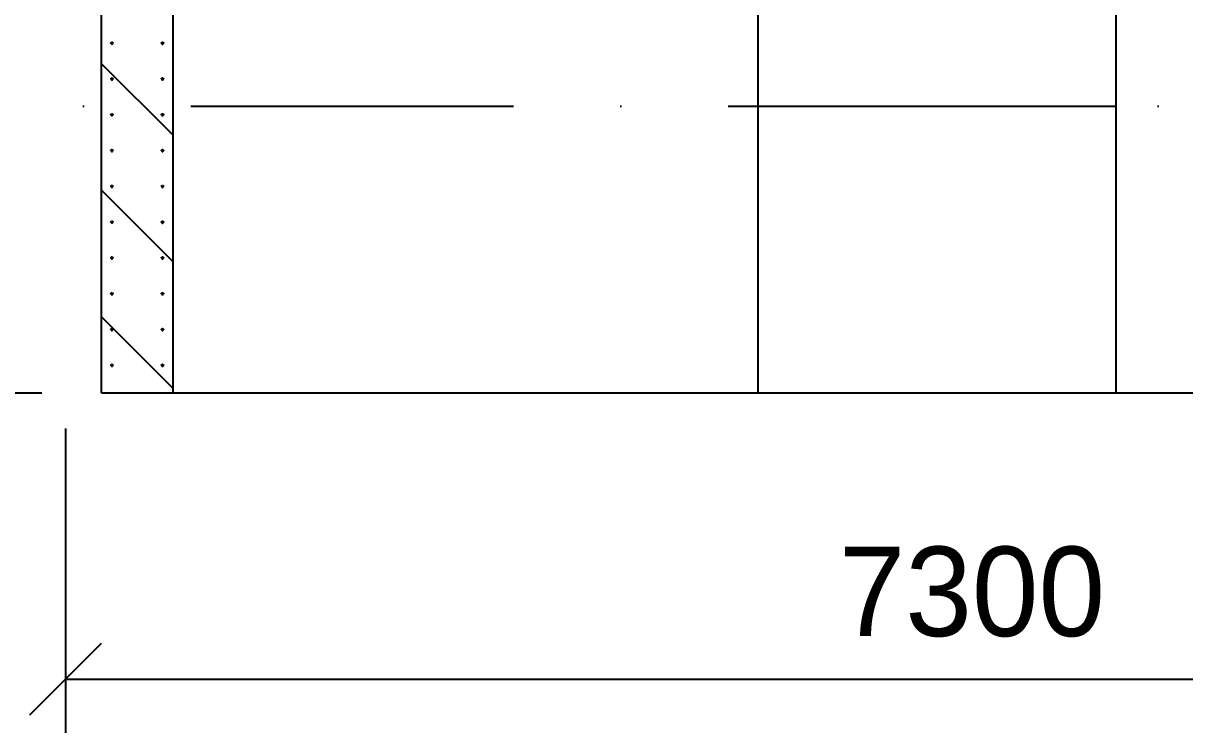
# Model space of a CAD drawing. Extents: x 750 to 62250, y 750 to 43800.
# Drawn here: x 18973 to 23837, y 9938 to 12911 of the extents above; entities that cross this region are included whole.
import ezdxf

# ---------------------------------------------------------------- set-up
doc = ezdxf.new("R2010")
doc.units = 0
doc.linetypes.add('DASHDOT', pattern=[2250, 1350, -450, 0, -450])
doc.linetypes.add('DASHED', pattern=[1350, 900, -450])
for name, color, linetype in [('A-CUT', 1, 'CONTINUOUS'), ('A-DIM', 5, 'CONTINUOUS'), ('A-GROUND', 8, 'DASHED'), ('A-HATCH', 3, 'CONTINUOUS'), ('A-SECT', 1, 'DASHDOT'), ('A-VIS', 7, 'CONTINUOUS')]:
    doc.layers.add(name, color=color, linetype=linetype)

msp = doc.modelspace()

# ---------------------------------------------------------------- linework, layer by layer
at = {"layer": 'A-CUT'}
for p, q in [((19300, 11362.5), (19300, 15862.5)), ((19600, 11362.5), (19600, 15862.5)), ((19340, 12827.5), (19340.077, 12828.28)), ((19340, 12827.5), (19340.077, 12826.72)), ((19340.077, 12828.28), (19340.304, 12829.031)), ((19340.077, 12826.72), (19340.304, 12825.969)), ((19340.304, 12829.031), (19340.674, 12829.722)), ((19340.304, 12825.969), (19340.674, 12825.278)), ((19340.674, 12829.722), (19341.172, 12830.328)), ((19340.674, 12825.278), (19341.172, 12824.672)), ((19341.172, 12830.328), (19341.778, 12830.826)), ((19341.172, 12824.672), (19341.778, 12824.174)), ((19341.778, 12830.826), (19342.469, 12831.196)), ((19341.778, 12824.174), (19342.469, 12823.804)), ((19342.469, 12831.196), (19343.22, 12831.423)), ((19342.469, 12823.804), (19343.22, 12823.577)), ((19343.22, 12831.423), (19344, 12831.5)), ((19343.22, 12823.577), (19344, 12823.5)), ((19344, 12831.5), (19344.78, 12831.423)), ((19344, 12823.5), (19345.531, 12823.804)), ((19344.78, 12831.423), (19345.531, 12831.196)), ((19345.531, 12831.196), (19346.222, 12830.826)), ((19345.531, 12823.804), (19346.222, 12824.174)), ((19346.222, 12830.826), (19346.828, 12830.328)), ((19346.222, 12824.174), (19346.828, 12824.672)), ((19346.828, 12830.328), (19347.326, 12829.722)), ((19346.828, 12824.672), (19347.326, 12825.278)), ((19347.326, 12829.722), (19347.696, 12829.031)), ((19347.326, 12825.278), (19347.696, 12825.969)), ((19347.696, 12829.031), (19347.923, 12828.28)), ((19347.696, 12825.969), (19347.923, 12826.72)), ((19347.923, 12828.28), (19348, 12827.5)), ((19347.923, 12826.72), (19348, 12827.5)), ((19552, 12827.5), (19552.077, 12828.28)), ((19552, 12827.5), (19552.077, 12826.72)), ((19552.077, 12828.28), (19552.304, 12829.031)), ((19552.077, 12826.72), (19552.304, 12825.969)), ((19552.304, 12829.031), (19552.674, 12829.722)), ((19552.304, 12825.969), (19552.674, 12825.278)), ((19552.674, 12829.722), (19553.172, 12830.328)), ((19552.674, 12825.278), (19553.172, 12824.672)), ((19553.172, 12830.328), (19553.778, 12830.826)), ((19553.172, 12824.672), (19553.778, 12824.174)), ((19553.778, 12830.826), (19554.469, 12831.196)), ((19553.778, 12824.174), (19554.469, 12823.804)), ((19554.469, 12831.196), (19555.22, 12831.423)), ((19554.469, 12823.804), (19555.22, 12823.577)), ((19555.22, 12831.423), (19556, 12831.5)), ((19555.22, 12823.577), (19556, 12823.5)), ((19556, 12831.5), (19557.531, 12831.196)), ((19556, 12823.5), (19556.78, 12823.577)), ((19556.78, 12823.577), (19557.531, 12823.804)), ((19557.531, 12831.196), (19558.222, 12830.826)), ((19557.531, 12823.804), (19558.222, 12824.174)), ((19558.222, 12830.826), (19558.828, 12830.328)), ((19558.222, 12824.174), (19558.828, 12824.672)), ((19558.828, 12830.328), (19559.326, 12829.722)), ((19558.828, 12824.672), (19559.326, 12825.278)), ((19559.326, 12829.722), (19559.696, 12829.031)), ((19559.326, 12825.278), (19559.696, 12825.969)), ((19559.696, 12829.031), (19559.923, 12828.28)), ((19559.696, 12825.969), (19559.923, 12826.72)), ((19559.923, 12828.28), (19560, 12827.5)), ((19559.923, 12826.72), (19560, 12827.5)), ((19340, 12677.5), (19340.077, 12678.28)), ((19340, 12677.5), (19340.077, 12676.72)), ((19340.077, 12678.28), (19340.304, 12679.031)), ((19340.077, 12676.72), (19340.304, 12675.969)), ((19340.304, 12679.031), (19340.674, 12679.722)), ((19340.304, 12675.969), (19340.674, 12675.278)), ((19340.674, 12679.722), (19341.172, 12680.328)), ((19340.674, 12675.278), (19341.172, 12674.672)), ((19341.172, 12680.328), (19341.778, 12680.826)), ((19341.172, 12674.672), (19341.778, 12674.174)), ((19341.778, 12680.826), (19342.469, 12681.196)), ((19341.778, 12674.174), (19342.469, 12673.804)), ((19342.469, 12681.196), (19343.22, 12681.423)), ((19342.469, 12673.804), (19343.22, 12673.577)), ((19343.22, 12681.423), (19344, 12681.5)), ((19343.22, 12673.577), (19344, 12673.5)), ((19344, 12681.5), (19344.78, 12681.423)), ((19344, 12673.5), (19345.531, 12673.804)), ((19344.78, 12681.423), (19345.531, 12681.196)), ((19345.531, 12681.196), (19346.222, 12680.826)), ((19345.531, 12673.804), (19346.222, 12674.174)), ((19346.222, 12680.826), (19346.828, 12680.328)), ((19346.222, 12674.174), (19346.828, 12674.672)), ((19346.828, 12680.328), (19347.326, 12679.722)), ((19346.828, 12674.672), (19347.326, 12675.278)), ((19347.326, 12679.722), (19347.696, 12679.031)), ((19347.326, 12675.278), (19347.696, 12675.969)), ((19347.696, 12679.031), (19347.923, 12678.28)), ((19347.696, 12675.969), (19347.923, 12676.72)), ((19347.923, 12678.28), (19348, 12677.5)), ((19347.923, 12676.72), (19348, 12677.5)), ((19552, 12677.5), (19552.077, 12678.28)), ((19552, 12677.5), (19552.077, 12676.72)), ((19552.077, 12678.28), (19552.304, 12679.031)), ((19552.077, 12676.72), (19552.304, 12675.969)), ((19552.304, 12679.031), (19552.674, 12679.722)), ((19552.304, 12675.969), (19552.674, 12675.278)), ((19552.674, 12679.722), (19553.172, 12680.328)), ((19552.674, 12675.278), (19553.172, 12674.672)), ((19553.172, 12680.328), (19553.778, 12680.826)), ((19553.172, 12674.672), (19553.778, 12674.174)), ((19553.778, 12680.826), (19554.469, 12681.196)), ((19553.778, 12674.174), (19554.469, 12673.804)), ((19554.469, 12681.196), (19555.22, 12681.423)), ((19554.469, 12673.804), (19555.22, 12673.577)), ((19555.22, 12681.423), (19556, 12681.5)), ((19555.22, 12673.577), (19556, 12673.5)), ((19556, 12681.5), (19557.531, 12681.196)), ((19556, 12673.5), (19556.78, 12673.577)), ((19556.78, 12673.577), (19557.531, 12673.804)), ((19557.531, 12681.196), (19558.222, 12680.826)), ((19557.531, 12673.804), (19558.222, 12674.174)), ((19558.222, 12680.826), (19558.828, 12680.328)), ((19558.222, 12674.174), (19558.828, 12674.672)), ((19558.828, 12680.328), (19559.326, 12679.722)), ((19558.828, 12674.672), (19559.326, 12675.278)), ((19559.326, 12679.722), (19559.696, 12679.031)), ((19559.326, 12675.278), (19559.696, 12675.969)), ((19559.696, 12679.031), (19559.923, 12678.28)), ((19559.696, 12675.969), (19559.923, 12676.72)), ((19559.923, 12678.28), (19560, 12677.5)), ((19559.923, 12676.72), (19560, 12677.5)), ((19340, 12527.5), (19340.077, 12528.28)), ((19340, 12527.5), (19340.077, 12526.72)), ((19340.077, 12528.28), (19340.304, 12529.031)), ((19340.077, 12526.72), (19340.304, 12525.969)), ((19340.304, 12529.031), (19340.674, 12529.722)), ((19340.304, 12525.969), (19340.674, 12525.278)), ((19340.674, 12529.722), (19341.172, 12530.328)), ((19340.674, 12525.278), (19341.172, 12524.672)), ((19341.172, 12530.328), (19341.778, 12530.826)), ((19341.172, 12524.672), (19341.778, 12524.174)), ((19341.778, 12530.826), (19342.469, 12531.196)), ((19341.778, 12524.174), (19342.469, 12523.804)), ((19342.469, 12531.196), (19343.22, 12531.423)), ((19342.469, 12523.804), (19343.22, 12523.577)), ((19343.22, 12531.423), (19344, 12531.5)), ((19343.22, 12523.577), (19344, 12523.5)), ((19344, 12531.5), (19344.78, 12531.423)), ((19344, 12523.5), (19345.531, 12523.804)), ((19344.78, 12531.423), (19345.531, 12531.196)), ((19345.531, 12531.196), (19346.222, 12530.826)), ((19345.531, 12523.804), (19346.222, 12524.174)), ((19346.222, 12530.826), (19346.828, 12530.328)), ((19346.222, 12524.174), (19346.828, 12524.672)), ((19346.828, 12530.328), (19347.326, 12529.722)), ((19346.828, 12524.672), (19347.326, 12525.278)), ((19347.326, 12529.722), (19347.696, 12529.031)), ((19347.326, 12525.278), (19347.696, 12525.969)), ((19347.696, 12529.031), (19347.923, 12528.28)), ((19347.696, 12525.969), (19347.923, 12526.72)), ((19347.923, 12528.28), (19348, 12527.5)), ((19347.923, 12526.72), (19348, 12527.5)), ((19552, 12527.5), (19552.077, 12528.28)), ((19552, 12527.5), (19552.077, 12526.72)), ((19552.077, 12528.28), (19552.304, 12529.031)), ((19552.077, 12526.72), (19552.304, 12525.969)), ((19552.304, 12529.031), (19552.674, 12529.722)), ((19552.304, 12525.969), (19552.674, 12525.278)), ((19552.674, 12529.722), (19553.172, 12530.328)), ((19552.674, 12525.278), (19553.172, 12524.672)), ((19553.172, 12530.328), (19553.778, 12530.826)), ((19553.172, 12524.672), (19553.778, 12524.174)), ((19553.778, 12530.826), (19554.469, 12531.196)), ((19553.778, 12524.174), (19554.469, 12523.804)), ((19554.469, 12531.196), (19555.22, 12531.423)), ((19554.469, 12523.804), (19555.22, 12523.577)), ((19555.22, 12531.423), (19556, 12531.5)), ((19555.22, 12523.577), (19556, 12523.5)), ((19556, 12531.5), (19557.531, 12531.196)), ((19556, 12523.5), (19556.78, 12523.577)), ((19556.78, 12523.577), (19557.531, 12523.804)), ((19557.531, 12531.196), (19558.222, 12530.826)), ((19557.531, 12523.804), (19558.222, 12524.174)), ((19558.222, 12530.826), (19558.828, 12530.328)), ((19558.222, 12524.174), (19558.828, 12524.672)), ((19558.828, 12530.328), (19559.326, 12529.722)), ((19558.828, 12524.672), (19559.326, 12525.278)), ((19559.326, 12529.722), (19559.696, 12529.031)), ((19559.326, 12525.278), (19559.696, 12525.969)), ((19559.696, 12529.031), (19559.923, 12528.28)), ((19559.696, 12525.969), (19559.923, 12526.72)), ((19559.923, 12528.28), (19560, 12527.5)), ((19559.923, 12526.72), (19560, 12527.5)), ((19340, 12377.5), (19340.077, 12378.28)), ((19340, 12377.5), (19340.077, 12376.72)), ((19340.077, 12378.28), (19340.304, 12379.031)), ((19340.077, 12376.72), (19340.304, 12375.969)), ((19340.304, 12379.031), (19340.674, 12379.722)), ((19340.304, 12375.969), (19340.674, 12375.278)), ((19340.674, 12379.722), (19341.172, 12380.328)), ((19340.674, 12375.278), (19341.172, 12374.672)), ((19341.172, 12380.328), (19341.778, 12380.826)), ((19341.172, 12374.672), (19341.778, 12374.174)), ((19341.778, 12380.826), (19342.469, 12381.196)), ((19341.778, 12374.174), (19342.469, 12373.804)), ((19342.469, 12381.196), (19343.22, 12381.423)), ((19342.469, 12373.804), (19343.22, 12373.577)), ((19343.22, 12381.423), (19344, 12381.5)), ((19343.22, 12373.577), (19344, 12373.5)), ((19344, 12381.5), (19344.78, 12381.423)), ((19344, 12373.5), (19345.531, 12373.804)), ((19344.78, 12381.423), (19345.531, 12381.196)), ((19345.531, 12381.196), (19346.222, 12380.826)), ((19345.531, 12373.804), (19346.222, 12374.174)), ((19346.222, 12380.826), (19346.828, 12380.328)), ((19346.222, 12374.174), (19346.828, 12374.672)), ((19346.828, 12380.328), (19347.326, 12379.722)), ((19346.828, 12374.672), (19347.326, 12375.278)), ((19347.326, 12379.722), (19347.696, 12379.031)), ((19347.326, 12375.278), (19347.696, 12375.969)), ((19347.696, 12379.031), (19347.923, 12378.28)), ((19347.696, 12375.969), (19347.923, 12376.72)), ((19347.923, 12378.28), (19348, 12377.5)), ((19347.923, 12376.72), (19348, 12377.5)), ((19552, 12377.5), (19552.077, 12378.28)), ((19552, 12377.5), (19552.077, 12376.72)), ((19552.077, 12378.28), (19552.304, 12379.031)), ((19552.077, 12376.72), (19552.304, 12375.969)), ((19552.304, 12379.031), (19552.674, 12379.722)), ((19552.304, 12375.969), (19552.674, 12375.278)), ((19552.674, 12379.722), (19553.172, 12380.328)), ((19552.674, 12375.278), (19553.172, 12374.672)), ((19553.172, 12380.328), (19553.778, 12380.826)), ((19553.172, 12374.672), (19553.778, 12374.174)), ((19553.778, 12380.826), (19554.469, 12381.196)), ((19553.778, 12374.174), (19554.469, 12373.804)), ((19554.469, 12381.196), (19555.22, 12381.423)), ((19554.469, 12373.804), (19555.22, 12373.577)), ((19555.22, 12381.423), (19556, 12381.5)), ((19555.22, 12373.577), (19556, 12373.5)), ((19556, 12381.5), (19557.531, 12381.196)), ((19556, 12373.5), (19556.78, 12373.577)), ((19556.78, 12373.577), (19557.531, 12373.804)), ((19557.531, 12381.196), (19558.222, 12380.826)), ((19557.531, 12373.804), (19558.222, 12374.174)), ((19558.222, 12380.826), (19558.828, 12380.328)), ((19558.222, 12374.174), (19558.828, 12374.672)), ((19558.828, 12380.328), (19559.326, 12379.722)), ((19558.828, 12374.672), (19559.326, 12375.278)), ((19559.326, 12379.722), (19559.696, 12379.031)), ((19559.326, 12375.278), (19559.696, 12375.969)), ((19559.696, 12379.031), (19559.923, 12378.28)), ((19559.696, 12375.969), (19559.923, 12376.72)), ((19559.923, 12378.28), (19560, 12377.5)), ((19559.923, 12376.72), (19560, 12377.5)), ((19340, 12227.5), (19340.077, 12228.28)), ((19340, 12227.5), (19340.077, 12226.72)), ((19340.077, 12228.28), (19340.304, 12229.031)), ((19340.077, 12226.72), (19340.304, 12225.969)), ((19340.304, 12229.031), (19340.674, 12229.722)), ((19340.304, 12225.969), (19340.674, 12225.278)), ((19340.674, 12229.722), (19341.172, 12230.328)), ((19340.674, 12225.278), (19341.172, 12224.672)), ((19341.172, 12230.328), (19341.778, 12230.826)), ((19341.172, 12224.672), (19341.778, 12224.174)), ((19341.778, 12230.826), (19342.469, 12231.196)), ((19341.778, 12224.174), (19342.469, 12223.804)), ((19342.469, 12231.196), (19343.22, 12231.423)), ((19342.469, 12223.804), (19343.22, 12223.577)), ((19343.22, 12231.423), (19344, 12231.5)), ((19343.22, 12223.577), (19344, 12223.5)), ((19344, 12231.5), (19344.78, 12231.423)), ((19344, 12223.5), (19345.531, 12223.804)), ((19344.78, 12231.423), (19345.531, 12231.196)), ((19345.531, 12231.196), (19346.222, 12230.826)), ((19345.531, 12223.804), (19346.222, 12224.174)), ((19346.222, 12230.826), (19346.828, 12230.328)), ((19346.222, 12224.174), (19346.828, 12224.672)), ((19346.828, 12230.328), (19347.326, 12229.722)), ((19346.828, 12224.672), (19347.326, 12225.278)), ((19347.326, 12229.722), (19347.696, 12229.031)), ((19347.326, 12225.278), (19347.696, 12225.969)), ((19347.696, 12229.031), (19347.923, 12228.28)), ((19347.696, 12225.969), (19347.923, 12226.72)), ((19347.923, 12228.28), (19348, 12227.5)), ((19347.923, 12226.72), (19348, 12227.5)), ((19552, 12227.5), (19552.077, 12228.28)), ((19552, 12227.5), (19552.077, 12226.72)), ((19552.077, 12228.28), (19552.304, 12229.031)), ((19552.077, 12226.72), (19552.304, 12225.969)), ((19552.304, 12229.031), (19552.674, 12229.722)), ((19552.304, 12225.969), (19552.674, 12225.278)), ((19552.674, 12229.722), (19553.172, 12230.328)), ((19552.674, 12225.278), (19553.172, 12224.672)), ((19553.172, 12230.328), (19553.778, 12230.826)), ((19553.172, 12224.672), (19553.778, 12224.174)), ((19553.778, 12230.826), (19554.469, 12231.196)), ((19553.778, 12224.174), (19554.469, 12223.804)), ((19554.469, 12231.196), (19555.22, 12231.423)), ((19554.469, 12223.804), (19555.22, 12223.577)), ((19555.22, 12231.423), (19556, 12231.5)), ((19555.22, 12223.577), (19556, 12223.5)), ((19556, 12231.5), (19557.531, 12231.196)), ((19556, 12223.5), (19556.78, 12223.577)), ((19556.78, 12223.577), (19557.531, 12223.804)), ((19557.531, 12231.196), (19558.222, 12230.826)), ((19557.531, 12223.804), (19558.222, 12224.174)), ((19558.222, 12230.826), (19558.828, 12230.328)), ((19558.222, 12224.174), (19558.828, 12224.672)), ((19558.828, 12230.328), (19559.326, 12229.722)), ((19558.828, 12224.672), (19559.326, 12225.278)), ((19559.326, 12229.722), (19559.696, 12229.031)), ((19559.326, 12225.278), (19559.696, 12225.969)), ((19559.696, 12229.031), (19559.923, 12228.28)), ((19559.696, 12225.969), (19559.923, 12226.72)), ((19559.923, 12228.28), (19560, 12227.5)), ((19559.923, 12226.72), (19560, 12227.5)), ((19340, 12077.5), (19340.077, 12078.28)), ((19340, 12077.5), (19340.077, 12076.72)), ((19340.077, 12078.28), (19340.304, 12079.031)), ((19340.077, 12076.72), (19340.304, 12075.969)), ((19340.304, 12079.031), (19340.674, 12079.722)), ((19340.304, 12075.969), (19340.674, 12075.278)), ((19340.674, 12079.722), (19341.172, 12080.328)), ((19340.674, 12075.278), (19341.172, 12074.672)), ((19341.172, 12080.328), (19341.778, 12080.826)), ((19341.172, 12074.672), (19341.778, 12074.174)), ((19341.778, 12080.826), (19342.469, 12081.196)), ((19341.778, 12074.174), (19342.469, 12073.804)), ((19342.469, 12081.196), (19343.22, 12081.423)), ((19342.469, 12073.804), (19343.22, 12073.577)), ((19343.22, 12081.423), (19344, 12081.5)), ((19343.22, 12073.577), (19344, 12073.5)), ((19344, 12081.5), (19344.78, 12081.423)), ((19344, 12073.5), (19345.531, 12073.804)), ((19344.78, 12081.423), (19345.531, 12081.196)), ((19345.531, 12081.196), (19346.222, 12080.826)), ((19345.531, 12073.804), (19346.222, 12074.174)), ((19346.222, 12080.826), (19346.828, 12080.328)), ((19346.222, 12074.174), (19346.828, 12074.672)), ((19346.828, 12080.328), (19347.326, 12079.722)), ((19346.828, 12074.672), (19347.326, 12075.278)), ((19347.326, 12079.722), (19347.696, 12079.031)), ((19347.326, 12075.278), (19347.696, 12075.969)), ((19347.696, 12079.031), (19347.923, 12078.28)), ((19347.696, 12075.969), (19347.923, 12076.72)), ((19347.923, 12078.28), (19348, 12077.5)), ((19347.923, 12076.72), (19348, 12077.5)), ((19552, 12077.5), (19552.077, 12078.28)), ((19552, 12077.5), (19552.077, 12076.72)), ((19552.077, 12078.28), (19552.304, 12079.031)), ((19552.077, 12076.72), (19552.304, 12075.969)), ((19552.304, 12079.031), (19552.674, 12079.722)), ((19552.304, 12075.969), (19552.674, 12075.278)), ((19552.674, 12079.722), (19553.172, 12080.328)), ((19552.674, 12075.278), (19553.172, 12074.672)), ((19553.172, 12080.328), (19553.778, 12080.826)), ((19553.172, 12074.672), (19553.778, 12074.174)), ((19553.778, 12080.826), (19554.469, 12081.196)), ((19553.778, 12074.174), (19554.469, 12073.804)), ((19554.469, 12081.196), (19555.22, 12081.423)), ((19554.469, 12073.804), (19555.22, 12073.577)), ((19555.22, 12081.423), (19556, 12081.5)), ((19555.22, 12073.577), (19556, 12073.5)), ((19556, 12081.5), (19557.531, 12081.196)), ((19556, 12073.5), (19556.78, 12073.577)), ((19556.78, 12073.577), (19557.531, 12073.804)), ((19557.531, 12081.196), (19558.222, 12080.826)), ((19557.531, 12073.804), (19558.222, 12074.174)), ((19558.222, 12080.826), (19558.828, 12080.328)), ((19558.222, 12074.174), (19558.828, 12074.672)), ((19558.828, 12080.328), (19559.326, 12079.722)), ((19558.828, 12074.672), (19559.326, 12075.278)), ((19559.326, 12079.722), (19559.696, 12079.031)), ((19559.326, 12075.278), (19559.696, 12075.969)), ((19559.696, 12079.031), (19559.923, 12078.28)), ((19559.696, 12075.969), (19559.923, 12076.72)), ((19559.923, 12078.28), (19560, 12077.5)), ((19559.923, 12076.72), (19560, 12077.5)), ((19340, 11927.5), (19340.077, 11928.28)), ((19340, 11927.5), (19340.077, 11926.72)), ((19340.077, 11928.28), (19340.304, 11929.031)), ((19340.077, 11926.72), (19340.304, 11925.969)), ((19340.304, 11929.031), (19340.674, 11929.722)), ((19340.304, 11925.969), (19340.674, 11925.278)), ((19340.674, 11929.722), (19341.172, 11930.328)), ((19340.674, 11925.278), (19341.172, 11924.672)), ((19341.172, 11930.328), (19341.778, 11930.826)), ((19341.172, 11924.672), (19341.778, 11924.174)), ((19341.778, 11930.826), (19342.469, 11931.196)), ((19341.778, 11924.174), (19342.469, 11923.804)), ((19342.469, 11931.196), (19343.22, 11931.423)), ((19342.469, 11923.804), (19343.22, 11923.577)), ((19343.22, 11931.423), (19344, 11931.5)), ((19343.22, 11923.577), (19344, 11923.5)), ((19344, 11931.5), (19344.78, 11931.423)), ((19344, 11923.5), (19345.531, 11923.804)), ((19344.78, 11931.423), (19345.531, 11931.196)), ((19345.531, 11931.196), (19346.222, 11930.826)), ((19345.531, 11923.804), (19346.222, 11924.174)), ((19346.222, 11930.826), (19346.828, 11930.328)), ((19346.222, 11924.174), (19346.828, 11924.672)), ((19346.828, 11930.328), (19347.326, 11929.722)), ((19346.828, 11924.672), (19347.326, 11925.278)), ((19347.326, 11929.722), (19347.696, 11929.031)), ((19347.326, 11925.278), (19347.696, 11925.969)), ((19347.696, 11929.031), (19347.923, 11928.28)), ((19347.696, 11925.969), (19347.923, 11926.72)), ((19347.923, 11928.28), (19348, 11927.5)), ((19347.923, 11926.72), (19348, 11927.5)), ((19552, 11927.5), (19552.077, 11928.28)), ((19552, 11927.5), (19552.077, 11926.72)), ((19552.077, 11928.28), (19552.304, 11929.031)), ((19552.077, 11926.72), (19552.304, 11925.969)), ((19552.304, 11929.031), (19552.674, 11929.722)), ((19552.304, 11925.969), (19552.674, 11925.278)), ((19552.674, 11929.722), (19553.172, 11930.328)), ((19552.674, 11925.278), (19553.172, 11924.672)), ((19553.172, 11930.328), (19553.778, 11930.826)), ((19553.172, 11924.672), (19553.778, 11924.174)), ((19553.778, 11930.826), (19554.469, 11931.196)), ((19553.778, 11924.174), (19554.469, 11923.804)), ((19554.469, 11931.196), (19555.22, 11931.423)), ((19554.469, 11923.804), (19555.22, 11923.577)), ((19555.22, 11931.423), (19556, 11931.5)), ((19555.22, 11923.577), (19556, 11923.5)), ((19556, 11931.5), (19557.531, 11931.196)), ((19556, 11923.5), (19556.78, 11923.577)), ((19556.78, 11923.577), (19557.531, 11923.804)), ((19557.531, 11931.196), (19558.222, 11930.826)), ((19557.531, 11923.804), (19558.222, 11924.174)), ((19558.222, 11930.826), (19558.828, 11930.328)), ((19558.222, 11924.174), (19558.828, 11924.672)), ((19558.828, 11930.328), (19559.326, 11929.722)), ((19558.828, 11924.672), (19559.326, 11925.278)), ((19559.326, 11929.722), (19559.696, 11929.031)), ((19559.326, 11925.278), (19559.696, 11925.969)), ((19559.696, 11929.031), (19559.923, 11928.28)), ((19559.696, 11925.969), (19559.923, 11926.72)), ((19559.923, 11928.28), (19560, 11927.5)), ((19559.923, 11926.72), (19560, 11927.5)), ((19340, 11777.5), (19340.077, 11778.28)), ((19340, 11777.5), (19340.077, 11776.72)), ((19340.077, 11778.28), (19340.304, 11779.031)), ((19340.077, 11776.72), (19340.304, 11775.969)), ((19340.304, 11779.031), (19340.674, 11779.722)), ((19340.304, 11775.969), (19340.674, 11775.278)), ((19340.674, 11779.722), (19341.172, 11780.328)), ((19340.674, 11775.278), (19341.172, 11774.672)), ((19341.172, 11780.328), (19341.778, 11780.826)), ((19341.172, 11774.672), (19341.778, 11774.174)), ((19341.778, 11780.826), (19342.469, 11781.196)), ((19341.778, 11774.174), (19342.469, 11773.804)), ((19342.469, 11781.196), (19343.22, 11781.423)), ((19342.469, 11773.804), (19343.22, 11773.577)), ((19343.22, 11781.423), (19344, 11781.5)), ((19343.22, 11773.577), (19344, 11773.5)), ((19344, 11781.5), (19344.78, 11781.423)), ((19344, 11773.5), (19345.531, 11773.804)), ((19344.78, 11781.423), (19345.531, 11781.196)), ((19345.531, 11781.196), (19346.222, 11780.826)), ((19345.531, 11773.804), (19346.222, 11774.174)), ((19346.222, 11780.826), (19346.828, 11780.328)), ((19346.222, 11774.174), (19346.828, 11774.672)), ((19346.828, 11780.328), (19347.326, 11779.722)), ((19346.828, 11774.672), (19347.326, 11775.278)), ((19347.326, 11779.722), (19347.696, 11779.031)), ((19347.326, 11775.278), (19347.696, 11775.969)), ((19347.696, 11779.031), (19347.923, 11778.28)), ((19347.696, 11775.969), (19347.923, 11776.72)), ((19347.923, 11778.28), (19348, 11777.5)), ((19347.923, 11776.72), (19348, 11777.5)), ((19552, 11777.5), (19552.077, 11778.28)), ((19552, 11777.5), (19552.077, 11776.72)), ((19552.077, 11778.28), (19552.304, 11779.031)), ((19552.077, 11776.72), (19552.304, 11775.969)), ((19552.304, 11779.031), (19552.674, 11779.722)), ((19552.304, 11775.969), (19552.674, 11775.278)), ((19552.674, 11779.722), (19553.172, 11780.328)), ((19552.674, 11775.278), (19553.172, 11774.672)), ((19553.172, 11780.328), (19553.778, 11780.826)), ((19553.172, 11774.672), (19553.778, 11774.174)), ((19553.778, 11780.826), (19554.469, 11781.196)), ((19553.778, 11774.174), (19554.469, 11773.804)), ((19554.469, 11781.196), (19555.22, 11781.423)), ((19554.469, 11773.804), (19555.22, 11773.577)), ((19555.22, 11781.423), (19556, 11781.5)), ((19555.22, 11773.577), (19556, 11773.5)), ((19556, 11781.5), (19557.531, 11781.196)), ((19556, 11773.5), (19556.78, 11773.577)), ((19556.78, 11773.577), (19557.531, 11773.804)), ((19557.531, 11781.196), (19558.222, 11780.826)), ((19557.531, 11773.804), (19558.222, 11774.174)), ((19558.222, 11780.826), (19558.828, 11780.328)), ((19558.222, 11774.174), (19558.828, 11774.672)), ((19558.828, 11780.328), (19559.326, 11779.722)), ((19558.828, 11774.672), (19559.326, 11775.278)), ((19559.326, 11779.722), (19559.696, 11779.031)), ((19559.326, 11775.278), (19559.696, 11775.969)), ((19559.696, 11779.031), (19559.923, 11778.28)), ((19559.696, 11775.969), (19559.923, 11776.72)), ((19559.923, 11778.28), (19560, 11777.5)), ((19559.923, 11776.72), (19560, 11777.5)), ((19340, 11627.5), (19340.077, 11628.28)), ((19340, 11627.5), (19340.077, 11626.72)), ((19340.077, 11628.28), (19340.304, 11629.031)), ((19340.077, 11626.72), (19340.304, 11625.969)), ((19340.304, 11629.031), (19340.674, 11629.722)), ((19340.304, 11625.969), (19340.674, 11625.278)), ((19340.674, 11629.722), (19341.172, 11630.328)), ((19340.674, 11625.278), (19341.172, 11624.672)), ((19341.172, 11630.328), (19341.778, 11630.826)), ((19341.172, 11624.672), (19341.778, 11624.174)), ((19341.778, 11630.826), (19342.469, 11631.196)), ((19342.469, 11631.196), (19343.22, 11631.423)), ((19343.22, 11631.423), (19344, 11631.5)), ((19344, 11631.5), (19344.78, 11631.423)), ((19344.78, 11631.423), (19345.531, 11631.196)), ((19345.531, 11631.196), (19346.222, 11630.826)), ((19346.222, 11630.826), (19346.828, 11630.328)), ((19346.222, 11624.174), (19346.828, 11624.672)), ((19346.828, 11630.328), (19347.326, 11629.722)), ((19346.828, 11624.672), (19347.326, 11625.278)), ((19347.326, 11629.722), (19347.696, 11629.031)), ((19347.326, 11625.278), (19347.696, 11625.969)), ((19347.696, 11629.031), (19347.923, 11628.28)), ((19347.696, 11625.969), (19347.923, 11626.72)), ((19347.923, 11628.28), (19348, 11627.5)), ((19347.923, 11626.72), (19348, 11627.5)), ((19552, 11627.5), (19552.077, 11628.28)), ((19552, 11627.5), (19552.077, 11626.72)), ((19552.077, 11628.28), (19552.304, 11629.031)), ((19552.077, 11626.72), (19552.304, 11625.969)), ((19552.304, 11629.031), (19552.674, 11629.722)), ((19552.304, 11625.969), (19552.674, 11625.278)), ((19552.674, 11629.722), (19553.172, 11630.328)), ((19552.674, 11625.278), (19553.172, 11624.672)), ((19553.172, 11630.328), (19553.778, 11630.826)), ((19553.172, 11624.672), (19553.778, 11624.174)), ((19553.778, 11630.826), (19554.469, 11631.196)), ((19554.469, 11631.196), (19555.22, 11631.423)), ((19555.22, 11631.423), (19556, 11631.5)), ((19556, 11631.5), (19557.531, 11631.196)), ((19557.531, 11631.196), (19558.222, 11630.826)), ((19558.222, 11630.826), (19558.828, 11630.328)), ((19558.222, 11624.174), (19558.828, 11624.672)), ((19558.828, 11630.328), (19559.326, 11629.722)), ((19558.828, 11624.672), (19559.326, 11625.278)), ((19559.326, 11629.722), (19559.696, 11629.031)), ((19559.326, 11625.278), (19559.696, 11625.969)), ((19559.696, 11629.031), (19559.923, 11628.28)), ((19559.696, 11625.969), (19559.923, 11626.72)), ((19559.923, 11628.28), (19560, 11627.5)), ((19559.923, 11626.72), (19560, 11627.5)), ((19341.778, 11624.174), (19342.469, 11623.804)), ((19342.469, 11623.804), (19343.22, 11623.577)), ((19343.22, 11623.577), (19344, 11623.5)), ((19344, 11623.5), (19345.531, 11623.804)), ((19345.531, 11623.804), (19346.222, 11624.174)), ((19553.778, 11624.174), (19554.469, 11623.804)), ((19554.469, 11623.804), (19555.22, 11623.577)), ((19555.22, 11623.577), (19556, 11623.5)), ((19556, 11623.5), (19556.78, 11623.577)), ((19556.78, 11623.577), (19557.531, 11623.804)), ((19557.531, 11623.804), (19558.222, 11624.174)), ((19340.077, 11478.28), (19340.304, 11479.031)), ((19340.304, 11479.031), (19340.674, 11479.722)), ((19340.674, 11479.722), (19341.172, 11480.328)), ((19341.172, 11480.328), (19341.778, 11480.826)), ((19341.778, 11480.826), (19342.469, 11481.196)), ((19342.469, 11481.196), (19343.22, 11481.423)), ((19343.22, 11481.423), (19344, 11481.5)), ((19344, 11481.5), (19344.78, 11481.423)), ((19344.78, 11481.423), (19345.531, 11481.196)), ((19345.531, 11481.196), (19346.222, 11480.826)), ((19346.222, 11480.826), (19346.828, 11480.328)), ((19346.828, 11480.328), (19347.326, 11479.722)), ((19347.326, 11479.722), (19347.696, 11479.031)), ((19347.696, 11479.031), (19347.923, 11478.28)), ((19552.077, 11478.28), (19552.304, 11479.031)), ((19552.304, 11479.031), (19552.674, 11479.722)), ((19552.674, 11479.722), (19553.172, 11480.328)), ((19553.172, 11480.328), (19553.778, 11480.826)), ((19553.778, 11480.826), (19554.469, 11481.196)), ((19554.469, 11481.196), (19555.22, 11481.423)), ((19555.22, 11481.423), (19556, 11481.5)), ((19556, 11481.5), (19557.531, 11481.196)), ((19557.531, 11481.196), (19558.222, 11480.826)), ((19558.222, 11480.826), (19558.828, 11480.328)), ((19558.828, 11480.328), (19559.326, 11479.722)), ((19559.326, 11479.722), (19559.696, 11479.031)), ((19559.696, 11479.031), (19559.923, 11478.28)), ((19340, 11477.5), (19340.077, 11478.28)), ((19340, 11477.5), (19340.077, 11476.72)), ((19340.077, 11476.72), (19340.304, 11475.969)), ((19340.304, 11475.969), (19340.674, 11475.278)), ((19340.674, 11475.278), (19341.172, 11474.672)), ((19341.172, 11474.672), (19341.778, 11474.174)), ((19341.778, 11474.174), (19342.469, 11473.804)), ((19342.469, 11473.804), (19343.22, 11473.577)), ((19343.22, 11473.577), (19344, 11473.5)), ((19344, 11473.5), (19345.531, 11473.804)), ((19345.531, 11473.804), (19346.222, 11474.174)), ((19346.222, 11474.174), (19346.828, 11474.672)), ((19346.828, 11474.672), (19347.326, 11475.278)), ((19347.326, 11475.278), (19347.696, 11475.969)), ((19347.696, 11475.969), (19347.923, 11476.72)), ((19347.923, 11478.28), (19348, 11477.5)), ((19347.923, 11476.72), (19348, 11477.5)), ((19552, 11477.5), (19552.077, 11478.28)), ((19552, 11477.5), (19552.077, 11476.72)), ((19552.077, 11476.72), (19552.304, 11475.969)), ((19552.304, 11475.969), (19552.674, 11475.278)), ((19552.674, 11475.278), (19553.172, 11474.672)), ((19553.172, 11474.672), (19553.778, 11474.174)), ((19553.778, 11474.174), (19554.469, 11473.804)), ((19554.469, 11473.804), (19555.22, 11473.577)), ((19555.22, 11473.577), (19556, 11473.5)), ((19556, 11473.5), (19556.78, 11473.577)), ((19556.78, 11473.577), (19557.531, 11473.804)), ((19557.531, 11473.804), (19558.222, 11474.174)), ((19558.222, 11474.174), (19558.828, 11474.672)), ((19558.828, 11474.672), (19559.326, 11475.278)), ((19559.326, 11475.278), (19559.696, 11475.969)), ((19559.696, 11475.969), (19559.923, 11476.72)), ((19559.923, 11478.28), (19560, 11477.5)), ((19559.923, 11476.72), (19560, 11477.5)), ((19300, 11362.5), (19600, 11362.5))]:
    msp.add_line(p, q, dxfattribs=at)
at = {"layer": 'A-DIM'}
for p, q in [((19150, 11212.5), (19150, 9937.5)), ((19000, 10012.5), (19300, 10312.5)), ((19150, 10162.5), (26450, 10162.5))]:
    msp.add_line(p, q, dxfattribs=at)
at = {"layer": 'A-GROUND'}
msp.add_line((16800, 11362.5), (31200, 11362.5), dxfattribs=at)
at = {"layer": 'A-HATCH'}
for p, q in [((19600, 12441.18), (19300, 12741.18)), ((19600, 11910.85), (19300, 12210.85)), ((19600, 11380.519), (19300, 11680.519))]:
    msp.add_line(p, q, dxfattribs=at)
at = {"layer": 'A-SECT'}
msp.add_line((17425, 12562.5), (28175, 12562.5), dxfattribs=at)
at = {"layer": 'A-VIS'}
for p, q in [((19600, 11362.5), (19600, 15862.5)), ((22050, 11362.5), (22050, 15362.5)), ((23550, 11362.5), (23550, 15362.5)), ((22050, 12562.5), (23550, 12562.5)), ((19597.141, 11362.5), (26002.866, 11362.5))]:
    msp.add_line(p, q, dxfattribs=at)

# ---------------------------------------------------------------- texts
at = {"layer": 'A-DIM'}
msp.add_text('7300', height=375, dxfattribs=at).set_placement((22387.5, 10342.5))

doc.saveas('drawing.dxf')
